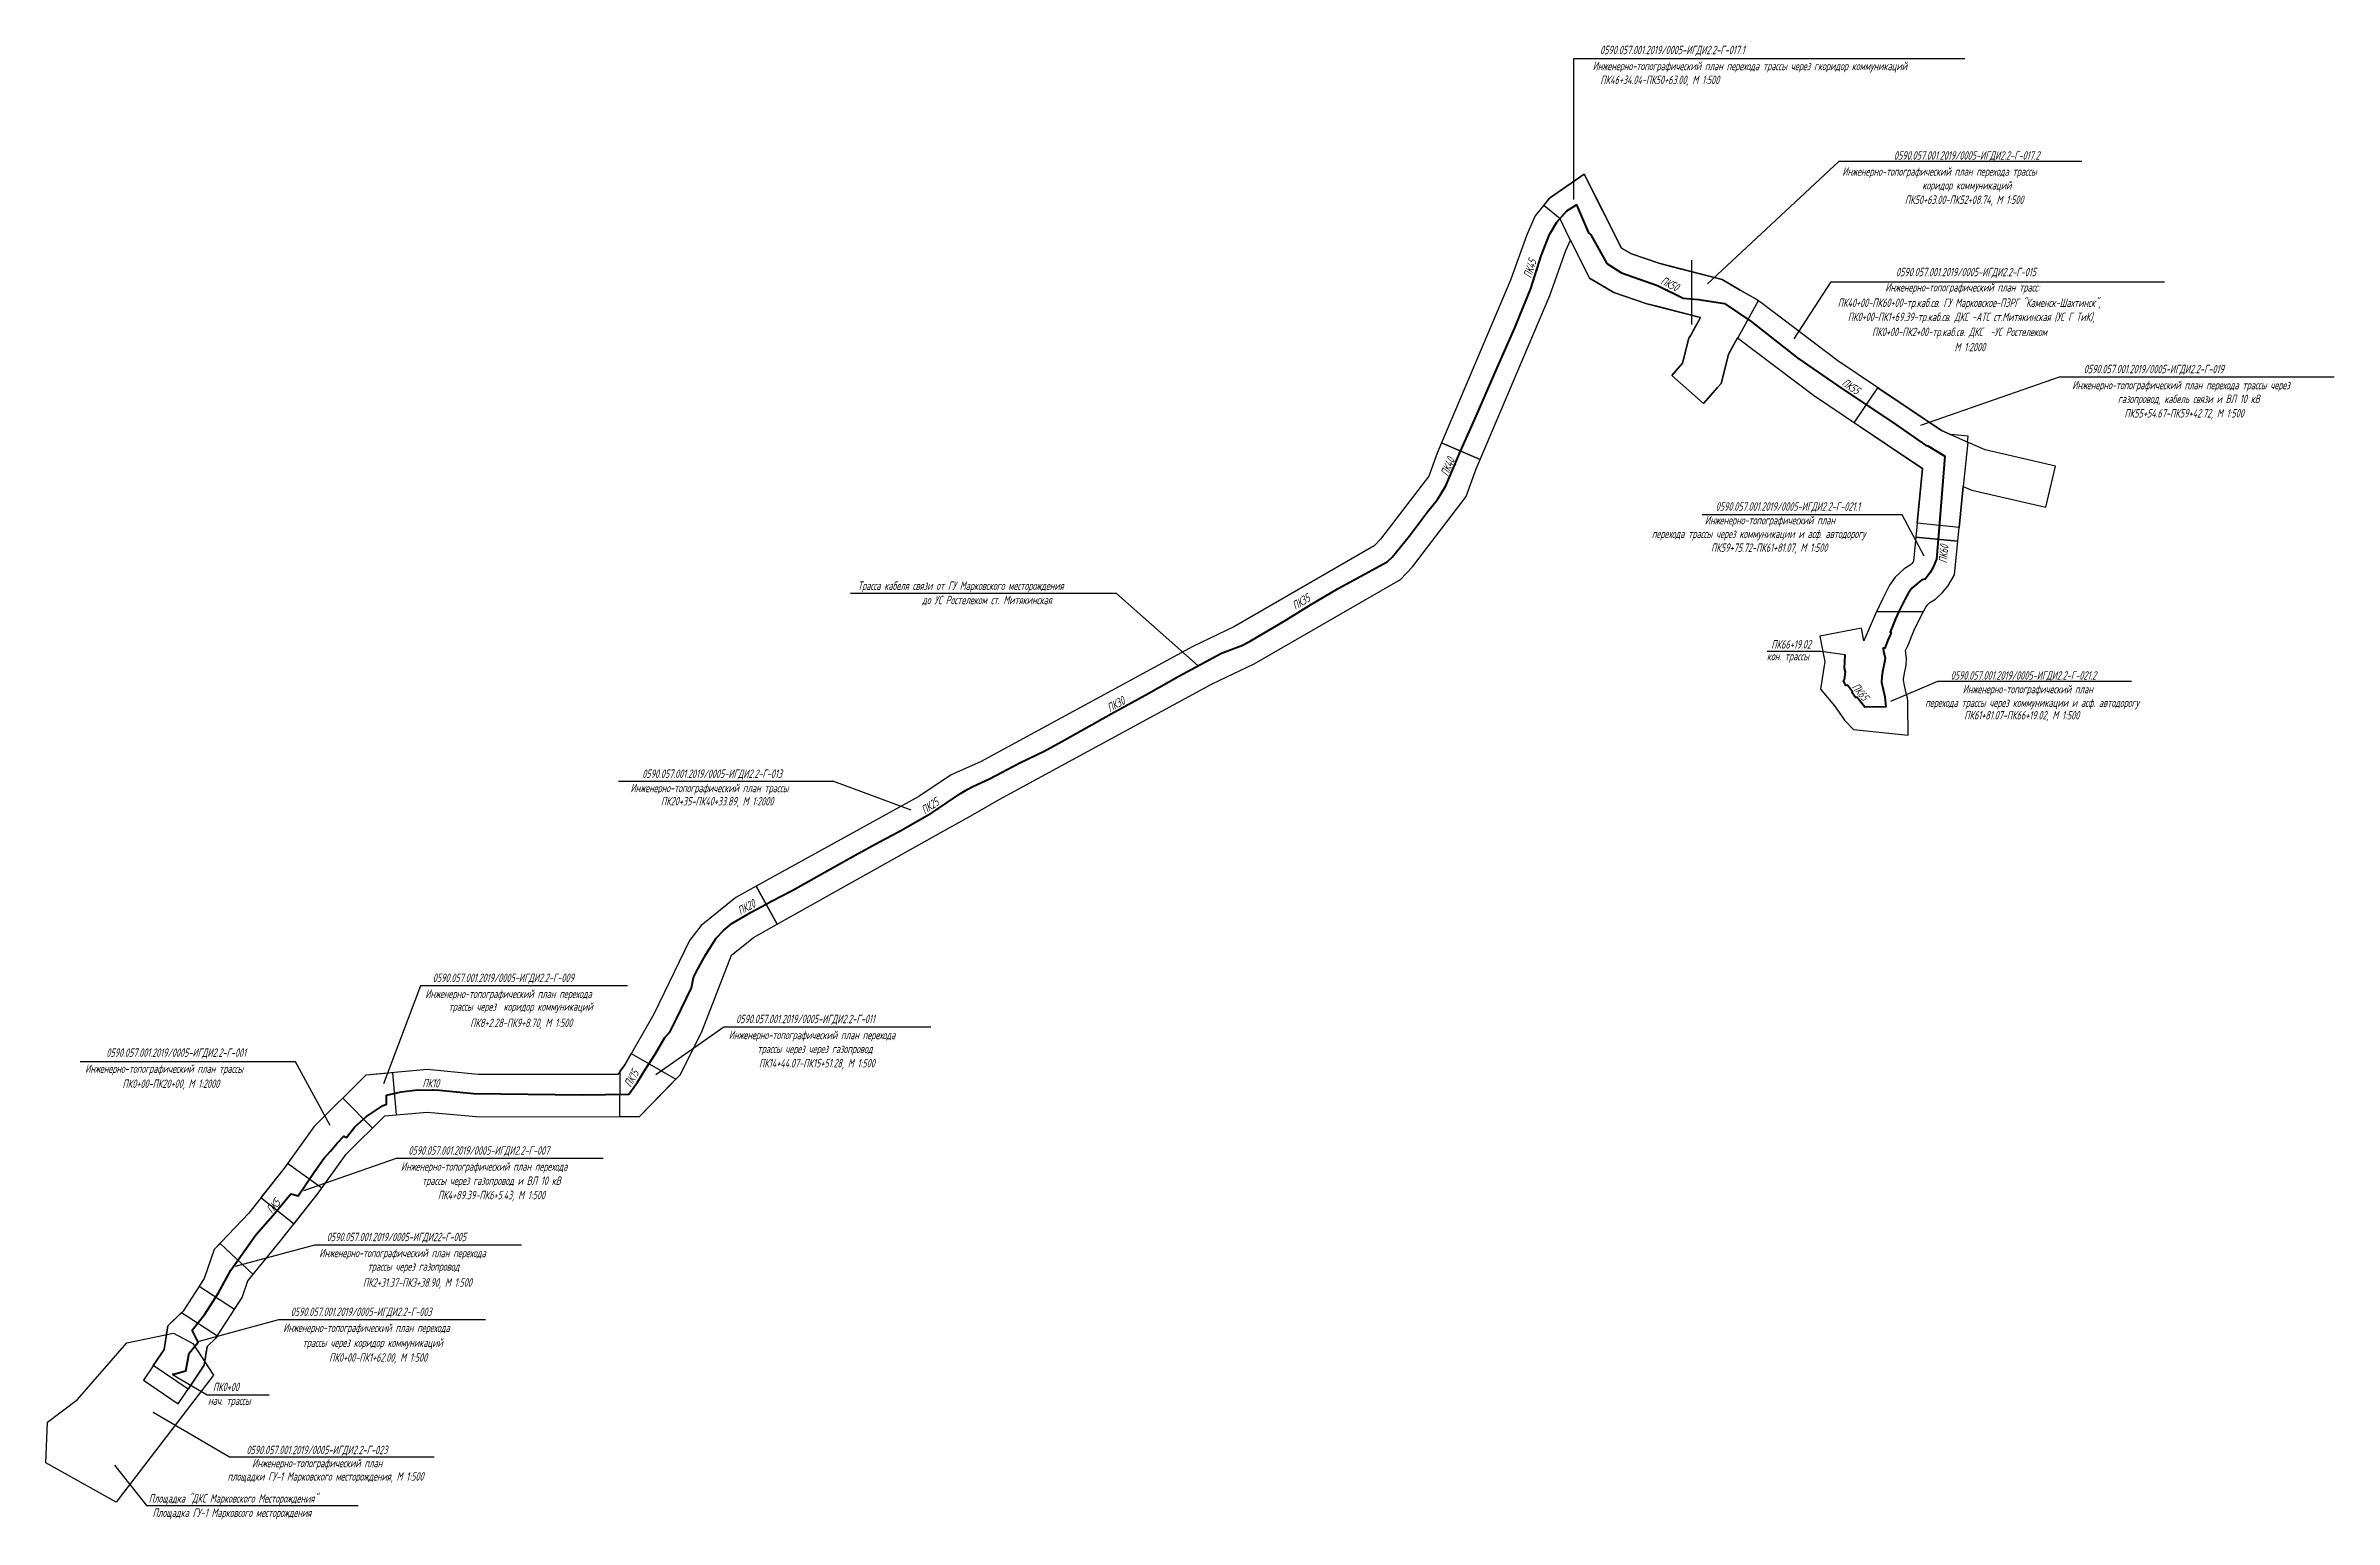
# Model space of a CAD drawing. Extents: x 2206750 to 2212172, y 574550 to 578042.
import ezdxf

# ---------------------------------------------------------------- set-up
doc = ezdxf.new("R2010")
doc.units = 0
for name, color, linetype, lineweight in [('ИИ_ГРАНИЦА_СЪЕМКИ_2000', 6, 'Continuous', 25), ('ИИ_ГРАНИЦА_СЪЕМКИ_500', 5, 'Continuous', 25), ('ИИ_ОФОРМЛЕНИЕ', 7, 'Continuous', 25), ('ИИ_ТРАССЫ_КЛС', 5, 'Continuous', 40)]:
    doc.layers.add(name, color=color, linetype=linetype, lineweight=lineweight)
doc.styles.add('GOST 2.304', font='cs_gost2304.shx', dxfattribs={"width": 0.8, "oblique": 15})

msp = doc.modelspace()

# ---------------------------------------------------------------- linework, layer by layer
at = {"layer": 'ИИ_ГРАНИЦА_СЪЕМКИ_2000', "flags": 128}
for points in [[(2211293.2, 576997.6), (2211313.7, 576988.5), (2211489.2, 576948.2), (2211511.5, 577045.7), (2211345.4, 577083.8), (2211303.4, 577102.4), (2211304.8, 577116.2), (2211263.1, 577120.3), (2211241.6, 577129.8), (2210996.3, 577294.9), (2210813.6, 577433.4), (2210807.3, 577437.2), (2210807.9, 577438.3), (2210764.8, 577462.3), (2210722.4, 577487.4), (2210572.1, 577526.2), (2210507.3, 577548.2), (2210483.9, 577562.1), (2210395.1, 577737.7), (2210313.2, 577680.2), (2210278.9, 577638.7), (2210259, 577593.6), (2210220.4, 577486.4), (2210056.7, 577100.4), (2210148.8, 577061.3), (2210313.6, 577449.9), (2210351.9, 577556.5), (2210362.5, 577580.6), (2210407.8, 577491.1), (2210465.1, 577456.9), (2210543.6, 577430.3), (2210670.6, 577397.5), (2210647.5, 577356), (2210643.4, 577348.6), (2210628.3, 577289.3), (2210602.6, 577259.9), (2210678.1, 577194.2), (2210710.9, 577231.9), (2210719.3, 577241.6), (2210735.9, 577306.7), (2210737.1, 577311.2), (2210758.5, 577349.7), (2210938.1, 577213.5), (2211193.1, 577041.9), (2211196.9, 577040.2), (2211181, 576877.1), (2211280.5, 576867.4)], [(2210056.7, 577100.4), (2210046.4, 577076), (2210026.9, 577022), (2209912.7, 576872.4), (2209897.6, 576856.7), (2209566.4, 576665.9), (2209467.9, 576618.3), (2208965.1, 576345.2), (2208895.5, 576314.3), (2208818.9, 576263), (2208433.2, 576050.2), (2208482.8, 575960.2), (2208870.9, 576177.5), (2208942, 576216.7), (2209009.3, 576255.4), (2209513.5, 576529.3), (2209613.1, 576577.4), (2209959.6, 576777.1), (2209988.6, 576807), (2210115.8, 576973.6), (2210139.5, 577039.5), (2210148.8, 577061.3)], [(2208433.2, 576050.2), (2208384.8, 576023.5), (2208302.9, 575957.2), (2208275.3, 575921.1), (2208190.4, 575747.3), (2208121.8, 575627.2), (2208105.1, 575603.9), (2207774.8, 575604.1), (2207653.7, 575615.6), (2207508.4, 575602.4), (2207385.5, 575480.1), (2207315.6, 575382.6), (2207230.8, 575275.4), (2207149.4, 575189.1), (2207125, 575120.3), (2207075.2, 575043.2), (2207039.1, 575008.8), (2207030.3, 574952.5), (2207030.3, 574952.5), (2206981.3, 574879.8), (2207064.1, 574823.9), (2207092.1, 574865.3), (2207125.7, 574915), (2207132.7, 574959.8), (2207152.8, 574978.9), (2207215.3, 575075.9), (2207229.1, 575114.8), (2207306.5, 575210), (2207395.5, 575322.4), (2207462, 575415), (2207553.3, 575506.1), (2207653.5, 575515.1), (2207770, 575504.1), (2208156.4, 575503.8), (2208234.3, 575583.9), (2208254.2, 575604.3), (2208304.9, 575707.1), (2208375.1, 575886.9), (2208426.9, 575928.9), (2208482.8, 575960.2)]]:
    msp.add_lwpolyline(points, close=True, dxfattribs=at)
at = {"layer": 'ИИ_ГРАНИЦА_СЪЕМКИ_2000', "lineweight": 25}
for points in [[(2210892.4, 577346.9), (2210980.6, 577482.6), (2211770, 577482.6)], [(2208800.7, 576230.4), (2208617.5, 576298.3), (2208106.9, 576298.3)], [(2207423.6, 575482.9), (2207341.7, 575634), (2206831.2, 575634)]]:
    msp.add_lwpolyline(points, dxfattribs=at)
at = {"layer": 'ИИ_ГРАНИЦА_СЪЕМКИ_500'}
for points in [[(2210370.3, 577677.1), (2210370.3, 578011.1), (2211297.1, 578011.1)], [(2210687, 577477.6), (2210999.2, 577768.4), (2211574.5, 577768.4)], [(2211192.4, 577142.7), (2211521, 577257.4), (2212172.3, 577257.4)], [(2211201, 576832.1), (2211148.2, 576929.8), (2210675, 576929.8)], [(2211121.9, 576488.7), (2211233.1, 576535.6), (2211692.2, 576535.6)], [(2208128.2, 575813.7), (2207637.7, 575813.7), (2207550.4, 575581.9)], [(2208847.2, 575716.2), (2208356.7, 575716.2), (2208195.2, 575603)], [(2208070.5, 575404.7), (2207580.1, 575404.7), (2207360.4, 575328.3)], [(2207877, 575199.7), (2207386.6, 575199.7), (2207198.5, 575148.7)], [(2207791.6, 575022.5), (2207301.1, 575022.5), (2207113.1, 574971.5)], [(2207004.3, 574804.1), (2207185.6, 574697.8), (2207670.3, 574697.8)]]:
    msp.add_lwpolyline(points, dxfattribs=at)
at = {"layer": 'ИИ_ГРАНИЦА_СЪЕМКИ_500', "flags": 128}
for points in [[(2210651.9, 577363.8), (2210670.6, 577397.5), (2210664.7, 577399), (2210566.9, 577424.3), (2210543.6, 577430.3), (2210465.1, 577456.9), (2210407.8, 577491.1), (2210362.5, 577580.6), (2210358, 577589.9), (2210337.9, 577631.5), (2210299.4, 577663.4), (2210313.2, 577680.2), (2210395.1, 577737.7), (2210447.1, 577634.9), (2210483.9, 577562.1), (2210507.3, 577548.2), (2210572.1, 577526.2), (2210591.9, 577521.1), (2210703.2, 577492.3), (2210722.4, 577487.4), (2210764.8, 577462.3), (2210803.9, 577440.5), (2210807.9, 577438.3), (2210807.3, 577437.2), (2210807.7, 577437), (2210758.9, 577349.5), (2210758.5, 577349.7), (2210739.2, 577315.1), (2210737.1, 577311.2), (2210735.9, 577306.7), (2210719.3, 577241.6), (2210710.9, 577231.9), (2210678.1, 577194.2), (2210602.6, 577259.9), (2210628.3, 577289.3), (2210643.4, 577348.6), (2210647.5, 577356)], [(2211090.9, 577231.2), (2211241.6, 577129.8), (2211304.1, 577102.1), (2211293.2, 576997.6), (2211283.7, 576900.3), (2211184.2, 576910), (2211184.2, 576910), (2211196.9, 577040.2), (2211193.1, 577041.9), (2211035.1, 577148.2), (2211090.9, 577231.2)], [(2211280.5, 576867.4), (2211181, 576877.1), (2211175.4, 576820), (2211174.7, 576818.8), (2211171, 576814.4), (2211167.1, 576810.8), (2211153.1, 576802.3), (2211132.2, 576782.8), (2211118.9, 576763.3), (2211102.4, 576732.2), (2211085.1, 576695.9), (2211070.6, 576660.8), (2211057.7, 576631.6), (2211052.1, 576661.3), (2210953.8, 576642.9), (2210963.1, 576593.7), (2210965.1, 576582.8), (2210955, 576517.4), (2210988.5, 576477.7), (2211012, 576443.8), (2211032.9, 576421.1), (2211162.5, 576408.3), (2211162.2, 576478.9), (2211161.8, 576486.9), (2211160.9, 576496.2), (2211158.4, 576507.8), (2211154.4, 576525.8), (2211151.5, 576538.2), (2211151.7, 576540.1), (2211153.8, 576555.3), (2211158.2, 576573.5), (2211159.1, 576590.3), (2211156.8, 576608.4), (2211156.8, 576608.5), (2211162.5, 576621.4), (2211176.5, 576655.2), (2211191.8, 576687.3), (2211204.7, 576711.7), (2211208.5, 576717.2), (2211213.8, 576722.2), (2211227.3, 576730.4), (2211243.4, 576745), (2211256.7, 576761), (2211272.8, 576788.1)], [(2208110.7, 575611.7), (2208121.8, 575627.2), (2208136.9, 575653.6), (2208243, 575592.9), (2208223.8, 575573.1), (2208156.4, 575503.8), (2208110.6, 575503.9)], [(2207572, 575608.1), (2207508.4, 575602.4), (2207453.6, 575547.9), (2207524.2, 575477.1), (2207553.3, 575506.1), (2207581, 575508.6)], [(2207323.1, 575393), (2207315.6, 575382.6), (2207259.9, 575312.2), (2207338.3, 575250.1), (2207395.5, 575322.4), (2207404.3, 575334.7)], [(2207113.3, 575102.2), (2207197.3, 575048), (2207215.3, 575075.9), (2207229.1, 575114.8), (2207241.3, 575129.7), (2207163, 575203.5), (2207149.4, 575189.1), (2207125, 575120.3)]]:
    msp.add_lwpolyline(points, close=True, dxfattribs=at)
for points in [[(2210650, 577381), (2210650, 577533.4)], [(2211199, 576700), (2211087.2, 576700)], [(2206753.9, 574780), (2206825.1, 574833.9), (2206942.5, 574967.9), (2207052.8, 574990.9), (2207098.2, 574966.5), (2207147.8, 574891.2), (2206917.2, 574591), (2206750, 574683.9), (2206753.9, 574780)]]:
    msp.add_lwpolyline(points, dxfattribs=at)
at = {"layer": 'ИИ_ГРАНИЦА_СЪЕМКИ_500', "elevation": 472.7, "flags": 128}
msp.add_lwpolyline([(2207004.8, 574914.7), (2207030.3, 574952.5), (2207039.1, 575008.8), (2207071.7, 575039.8), (2207156.6, 574985), (2207152.8, 574978.9), (2207132.7, 574959.8), (2207125.7, 574915), (2207087.7, 574858.7)], close=True, dxfattribs=at)
at = {"layer": 'ИИ_ОФОРМЛЕНИЕ'}
for points in [[(2209480.6, 576572.2), (2209287, 576743.4), (2208656.7, 576743.4)], [(2206913, 574677.9), (2206988.4, 574582.6), (2207490.2, 574582.6)]]:
    msp.add_lwpolyline(points, dxfattribs=at)
at = {"layer": 'ИИ_ТРАССЫ_КЛС', "color": 1, "lineweight": 25}
for p, q in [((2210280.9, 577511.2), (2210284.7, 577509.9)), ((2210592.4, 577464.2), (2210590.6, 577460.6)), ((2211019.4, 577223), (2211017.1, 577219.7)), ((2210087.2, 577050.7), (2210090.9, 577049.1)), ((2211232.1, 576847.8), (2211231.1, 576847.8)), ((2209738.8, 576713.9), (2209740.9, 576710.5)), ((2211040.8, 576497.2), (2211041.6, 576497.9)), ((2209300.3, 576475), (2209302.2, 576471.5)), ((2208862.1, 576234.8), (2208864.4, 576231.5)), ((2208425, 575992.8), (2208426.9, 575989.2)), ((2207667, 575569.2), (2207666.9, 575565.2)), ((2208150.5, 575587), (2208153.7, 575584.7)), ((2207303.3, 575291.4), (2207306.4, 575288.8)), ((2207050.2, 574895.2), (2207051.2, 574891.4))]:
    msp.add_line(p, q, dxfattribs=at)
at = {"layer": 'ИИ_ТРАССЫ_КЛС', "color": 1}
msp.add_lwpolyline([(2207050.7, 574893.3), (2207082.1, 574901.6), (2207090, 574943.8), (2207111, 574969.5), (2207096.8, 574997.8), (2207127.1, 575036.2), (2207159.1, 575086.7), (2207188.5, 575140.6), (2207247.5, 575223.7), (2207288.6, 575270.5), (2207330.4, 575320.9), (2207347.7, 575316.8), (2207387.4, 575375.3), (2207408.9, 575405.2), (2207424.3, 575422.2), (2207440.1, 575441.3), (2207455.9, 575457.6), (2207462.5, 575455), (2207482.6, 575479.8), (2207509.6, 575504.8), (2207548.2, 575529.7), (2207557.7, 575533.4), (2207557.7, 575555.3), (2207592.1, 575562.9), (2207630.5, 575567.9), (2207682.8, 575566.9), (2207763.1, 575559.2), (2208021.9, 575555.9), (2208130.4, 575557.1), (2208132.1, 575558.2), (2208152.4, 575586.2), (2208169.8, 575614.2), (2208194.3, 575652.2), (2208217.1, 575691.9), (2208228.6, 575703.9), (2208244.5, 575735.5), (2208280.3, 575809.6), (2208284.9, 575833.7), (2208293.1, 575851.2), (2208314.3, 575888.6), (2208338.5, 575927.3), (2208356.9, 575945.6), (2208375.8, 575961.7), (2208421.6, 575988.7), (2208456.8, 576007.5), (2208469.4, 576014.3), (2208520, 576040.7), (2208595.6, 576083.2), (2208667.8, 576123.8), (2208725.7, 576155.2), (2208770.1, 576179.2), (2208849.4, 576223.7), (2208917, 576269.8), (2208934.4, 576280.3), (2208946.7, 576286.5), (2208986, 576304.6), (2209058.1, 576342.1), (2209115.6, 576370.5), (2209157.3, 576393.2), (2209274.7, 576458.7), (2209363.4, 576507.3), (2209434.6, 576547.6), (2209536.1, 576602), (2209583.7, 576620.7), (2209603.8, 576631), (2209684, 576678.1), (2209746.8, 576716.5), (2209811.9, 576755.4), (2209928.7, 576819), (2209940.3, 576830), (2209981.5, 576880.4), (2210024, 576937.1), (2210047.4, 576966.7), (2210067.3, 576998.5), (2210102.2, 577081.1), (2210102.2, 577081.1), (2210139.2, 577163.9), (2210189.3, 577278.3), (2210230.8, 577372.9), (2210268.9, 577466.5), (2210293.4, 577544.1), (2210313.3, 577594.4), (2210330.2, 577623.6), (2210354.4, 577650.7), (2210377, 577664.7), (2210405.2, 577598.1), (2210411.1, 577593.3), (2210449, 577525.7), (2210483.9, 577503.8), (2210568.9, 577473.6), (2210629.9, 577443.4), (2210666, 577440.5), (2210727.3, 577431.2), (2210791.1, 577387.9), (2210901.7, 577301), (2210995.5, 577236.6), (2211133.3, 577143.9), (2211203.5, 577094.9), (2211209.7, 577093.5), (2211250, 577069.4), (2211233.6, 576872), (2211229.7, 576825.2), (2211222.3, 576806.1), (2211215.1, 576793.8), (2211206.1, 576781.3), (2211202.7, 576777.6), (2211194.8, 576776.1), (2211171.7, 576756.5), (2211163.7, 576745), (2211155.5, 576731.1), (2211148.2, 576717.2), (2211140.5, 576701.2), (2211133.1, 576683.9), (2211119.9, 576652.3), (2211122.5, 576650.6), (2211114.9, 576632.9), (2211107.3, 576614.1), (2211103.7, 576614.1), (2211104.4, 576605.3), (2211108.1, 576590.9), (2211107.6, 576584.6), (2211101.8, 576557.9), (2211100.6, 576546.7), (2211099.5, 576533.9), (2211107.2, 576498.8), (2211109.7, 576475), (2211060.1, 576474.3), (2211041, 576497.8), (2211038.2, 576497.2), (2211030, 576508.2), (2211031.2, 576510.6), (2211018.9, 576526.6), (2211015, 576526.1), (2211010.8, 576533.7), (2211009.3, 576537.9), (2211011.9, 576539.8), (2211014.3, 576558.2), (2211012.1, 576567), (2211013.1, 576598.2)], dxfattribs=at)
at = {"layer": 'ИИ_ТРАССЫ_КЛС', "color": 1, "lineweight": 25}
for points in [[(2211013.1, 576598.2), (2210955.7, 576606.3), (2210828.9, 576606.3)], [(2207050.7, 574893.3), (2207132.3, 574845.1), (2207279, 574845.1)]]:
    msp.add_lwpolyline(points, dxfattribs=at)

# ---------------------------------------------------------------- texts
at = {"layer": 'ИИ_ГРАНИЦА_СЪЕМКИ_2000', "lineweight": 25, "style": 'GOST 2.304', "oblique": 15, "width": 0.8}
for s, p in [('Инженерно-топографический план трасс:', (2211108.4, 577459.2)), ('0590.057.001.2019/0005-ИГДИ2.2-Г-015', (2211133.9, 577495.4)), ('ПК40+00-ПК60+00-тр.каб.св. ГУ Марковское-ПЗРГ "Каменск-Шахтинск", ', (2210995.8, 577422.7)), ('ПК0+00-ПК1+69.39-тр.каб.св. ДКС -АТС ст.Митякинская (УС Г ТиК),', (2211019.6, 577389.2)), ('ПК0+00-ПК2+00-тр.каб.св. ДКС  -УС Ростелеком', (2211077.1, 577353.6)), ('М 1:2000', (2211272.5, 577317.7)), ('Инженерно-топографический план трассы ', (2208135.3, 576272.8)), ('0590.057.001.2019/0005-ИГДИ2.2-Г-013', (2208163.2, 576306.7)), ('ПК20+35-ПК40+33.89, М 1:2000', (2208207.4, 576241.4)), ('Инженерно-топографический план трассы ', (2206843.3, 575607.8)), ('0590.057.001.2019/0005-ИГДИ2.2-Г-001', (2206893.4, 575645.8)), ('ПК0+00-ПК20+00, М 1:2000', (2206931.7, 575572.2))]:
    msp.add_text(s, height=20, dxfattribs=at).set_placement(p)
at = {"layer": 'ИИ_ГРАНИЦА_СЪЕМКИ_500', "style": 'GOST 2.304', "oblique": 15, "width": 0.8}
for s, p in [('0590.057.001.2019/0005-ИГДИ2.2-Г-017.1', (2210432.7, 578021.6)), ('Инженерно-топографический план перехода трассы через гкоридор коммуникаций', (2210415.1, 577983.6)), ('ПК46+34.04-ПК50+63.00, М 1:500', (2210433.2, 577950.8)), ('Инженерно-топографический план перехода трассы ', (2211006.7, 577733.7)), ('0590.057.001.2019/0005-ИГДИ2.2-Г-017.2', (2211128.9, 577771.7)), (' ПК50+63.00-ПК52+08.74, М 1:500', (2211145.9, 577666.8)), ('коридор коммуникаций', (2211196.1, 577701)), ('0590.057.001.2019/0005-ИГДИ2.2-Г-019', (2211578.7, 577265.6)), ('Инженерно-топографический план перехода трассы через', (2211551.4, 577227.6)), ('газопровод, кабель связи и ВЛ 10 кВ', (2211659.6, 577194.9)), ('ПК55+54.67-ПК59+42.72, М 1:500', (2211675.1, 577160.7)), ('Инженерно-топографический план ', (2210681.1, 576907.5)), ('0590.057.001.2019/0005-ИГДИ2.2-Г-021.1', (2210706.5, 576939.9)), ('перехода трассы через коммуникации и асф. автодорогу ', (2210555.4, 576875.2)), ('ПК59+75.72-ПК61+81.07, М 1:500', (2210695.5, 576842.4)), ('0590.057.001.2019/0005-ИГДИ2.2-Г-021.2', (2211263.3, 576539.6)), ('перехода трассы через коммуникации и асф. автодорогу ', (2211203, 576474.9)), ('Инженерно-топографический план ', (2211291.9, 576507.2)), ('ПК61+81.07-ПК66+19.02, М 1:500', (2211295.4, 576445.2)), ('0590.057.001.2019/0005-ИГДИ2.2-Г-009', (2207666.8, 575823.1)), ('Инженерно-топографический план перехода ', (2207649.2, 575785.1)), ('трассы через  коридор коммуникаций', (2207704.4, 575755)), ('ПК8+2.28-ПК9+8.70, М 1:500', (2207755.5, 575716.4)), ('0590.057.001.2019/0005-ИГДИ2.2-Г-011', (2208385.7, 575725.6)), ('Инженерно-топографический план перехода ', (2208368.2, 575687.6)), ('трассы через через газопровод ', (2208436.2, 575654.8)), ('ПК14+44.07-ПК15+51.28, М 1:500', (2208439.8, 575620.7)), ('0590.057.001.2019/0005-ИГДИ2.2-Г-007', (2207609.1, 575414)), ('Инженерно-топографический план перехода ', (2207591.5, 575376)), ('трассы через газопровод и ВЛ 10 кВ', (2207641.4, 575342.4)), ('ПК4+89.39-ПК6+5.43, М 1:500', (2207679, 575308.3)), ('Инженерно-топографический план перехода ', (2207398, 575171)), ('0590.057.001.2019/0005-ИГДИ22-Г-005', (2207415.6, 575209)), ('трассы через газопровод', (2207512.4, 575139)), ('ПК2+31.37-ПК3+38.90, М 1:500', (2207501.5, 575101.1)), ('0590.057.001.2019/0005-ИГДИ2.2-Г-003', (2207330.2, 575031.8)), ('Инженерно-топографический план перехода ', (2207312.6, 574993.8)), ('трассы через коридор коммуникаций', (2207358.3, 574958.5)), (' ПК0+00-ПК1+62.00, М 1:500', (2207412.5, 574923.5)), ('0590.057.001.2019/0005-ИГДИ2.2-Г-023', (2207225.4, 574704.3)), ('площадки ГУ-1 Марковского месторождения, М 1:500', (2207180.7, 574641.6)), ('Инженерно-топографический план ', (2207239, 574673.2))]:
    msp.add_text(s, height=20, dxfattribs=at).set_placement(p)
at = {"layer": 'ИИ_ОФОРМЛЕНИЕ', "style": 'GOST 2.304', "oblique": 15, "width": 0.8}
for s, p in [('Трасса кабеля связи от ГУ Марковского месторождения', (2208674, 576752.2)), ('до УС Ростелеком ст. Митякинская', (2208826.2, 576718.3)), ('Площадка "ДКС Марковского Месторождения" ', (2206994, 574589.5)), ('Площадка ГУ-1 Марковсого месторождения', (2207003.1, 574555.6))]:
    msp.add_text(s, height=20, dxfattribs=at).set_placement(p)
at = {"layer": 'ИИ_ТРАССЫ_КЛС', "color": 1, "lineweight": 25, "style": 'GOST 2.304', "oblique": 15, "width": 0.8}
for s, rotation, p in [('ПК45', 72.4641, (2210269.3, 577489.7)), ('ПК50', 333.6946, (2210574.1, 577478)), ('ПК55', 326.0478, (2211003.4, 577238.3)), ('ПК40', 67.1167, (2210072.2, 577020.2)), ('ПК60', 85.2487, (2211254.8, 576815)), ('ПК35', 31.4426, (2209710.9, 576704.2)), ('ПК30', 28.703, (2209271.4, 576462.4)), ('ПК65', 309.2297, (2211027.8, 576521.5)), ('ПК25', 34.2781, (2208832.7, 576219.8)), ('ПК20', 28.1763, (2208396, 575981.7, -38.5)), ('ПК10', 358.92, (2207642.3, 575573.7)), ('ПК15', 60.5758, (2208136.5, 575572.2)), ('ПК5', 50.4148, (2207286.1, 575272.9))]:
    msp.add_text(s, height=20, rotation=rotation, dxfattribs=at).set_placement(p)
for s, p in [('кон. трассы', (2210827.9, 576585.3)), ('ПК66+19.02', (2210838.3, 576613.2)), ('ПК0+00', (2207145.9, 574853.6)), ('нач. трассы', (2207134.5, 574821))]:
    msp.add_text(s, height=20, dxfattribs=at).set_placement(p)

doc.saveas('drawing.dxf')
